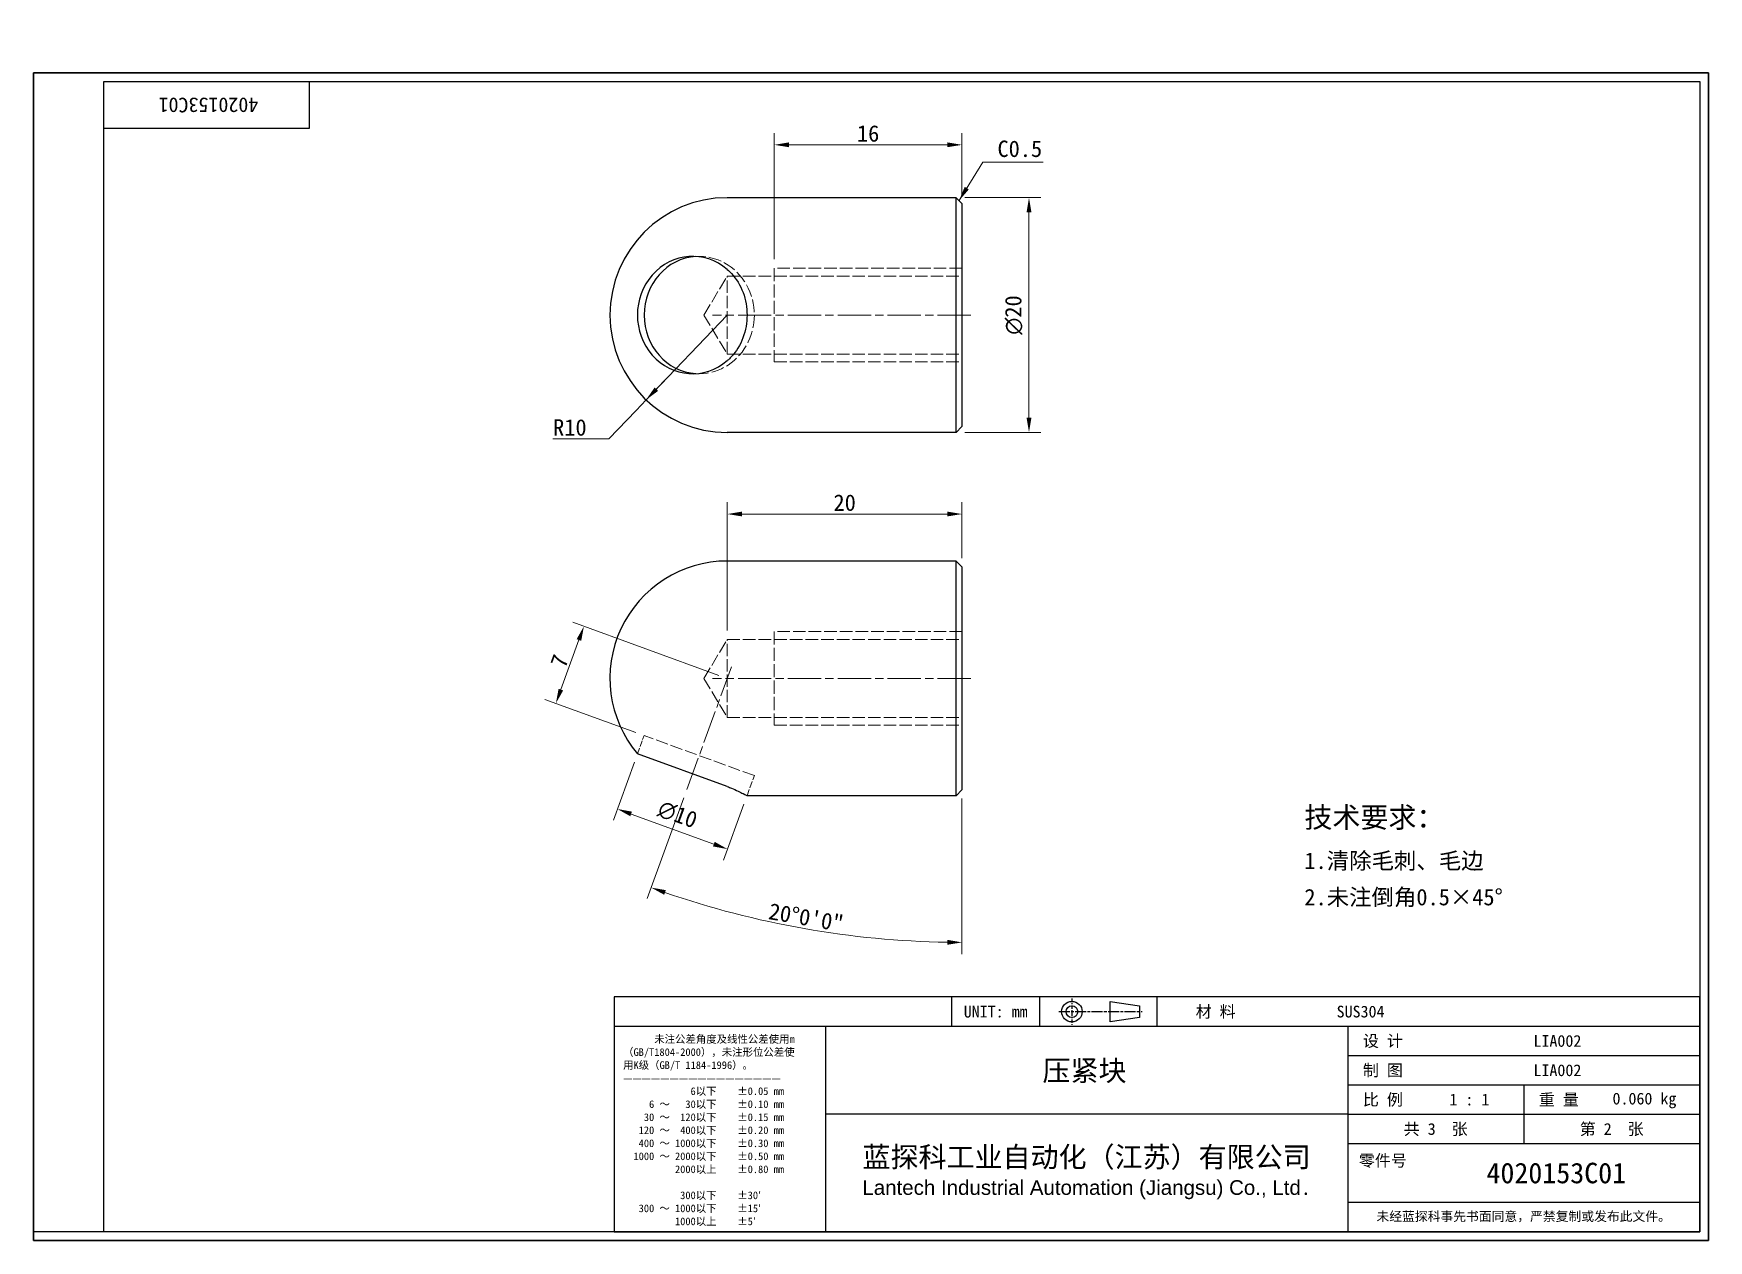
# Model space of a CAD drawing. Header units: millimetres. Extents: x 3 to 146, y 3 to 106.
import ezdxf
from ezdxf.enums import TextEntityAlignment as Align

# ---------------------------------------------------------------- set-up
doc = ezdxf.new("R2010")
doc.units = ezdxf.units.MM
doc.header["$LTSCALE"] = 0.5
doc.linetypes.add('CHAIN', pattern=[0.3543, 0.2362, -0.0295, 0.0591, -0.0295])
doc.linetypes.add('DASHED', pattern=[0.2067, 0.1654, -0.0413])
for name, color, linetype, lineweight in [('1', 7, 'Continuous', 18), ('可见 (ISO)', 7, 'Continuous', 25), ('图框 (ISO)', 7, 'Continuous', 35), ('标题 (ISO)', 7, 'Continuous', 25)]:
    doc.layers.add(name, color=color, linetype=linetype, lineweight=lineweight)
for name, color, linetype, lineweight, true_color in [('中心线 (ISO)', 1, 'CHAIN', 18, 0xff0000), ('尺寸 (ISO)', 7, 'Continuous', 18, 0x008000), ('符号 (ISO)', 7, 'Continuous', 18, 0x008000), ('隐藏 (ISO)', 5, 'DASHED', 18, 0x0000ff)]:
    doc.layers.add(name, color=color, linetype=linetype, lineweight=lineweight, true_color=true_color)
doc.styles.add('文本样式164', font='SimSun.ttf')
doc.styles.add('文本样式165', font='SimSun.ttf')
doc.styles.add('文本样式74', font='SimSun.ttf')
doc.styles.add('最新国标', font='simfang.ttf')
doc.styles.add('注释文本 (ISO)', font='simfang.ttf')
doc.dimstyles.new('默认 (GB)', dxfattribs={"dimscale": 0.5, "dimtxt": 2.8, "dimasz": 2.5, "dimexe": 2, "dimexo": 1.5, "dimgap": 0.5, "dimtad": 1, "dimtoh": 1, "dimdsep": 46, "dimtxsty": '最新国标', "dimcen": 0.09, "dimdle": 10, "dimclrd": 256, "dimclre": 256, "dimclrt": 256, "dimaunit": 1, "dimadec": 3, "dimazin": 2, "dimtfac": 0.535714, "dimtdec": 3, "dimtmove": 0, "dimatfit": 3, "dimfxl": 0, "dimtolj": 1, "dimlwd": -1, "dimlwe": -1, "dimarcsym": 0})
doc.dimstyles.new('默认 (GB)$7', dxfattribs={"dimscale": 0.5, "dimtxt": 2.8, "dimasz": 2.5, "dimexe": 2, "dimexo": 1.5, "dimgap": 0.5, "dimtad": 1, "dimtoh": 1, "dimdsep": 46, "dimtxsty": '最新国标', "dimcen": 0.09, "dimdle": 10, "dimclrd": 256, "dimclre": 256, "dimclrt": 256, "dimaunit": 1, "dimadec": 3, "dimazin": 2, "dimtfac": 0.535714, "dimtdec": 3, "dimtmove": 0, "dimatfit": 3, "dimfxl": 0, "dimtolj": 1, "dimlwd": -1, "dimlwe": -1, "dimarcsym": 0})

# ---------------------------------------------------------------- blocks, each defined once
blk = doc.blocks.new('图框 最新国标')
at = {"layer": '图框 (ISO)'}
for p, q in [((6, 7), (6, 204.5)), ((6, 204.5), (291.5, 204.5)), ((291.5, 204.5), (291.5, 5.5)), ((6, 7), (6, 5.5)), ((6, 7), (6, 5.5)), ((291.5, 5.5), (6, 5.5))]:
    blk.add_line(p, q, dxfattribs=at)
at = {"layer": '图框 (ISO)', "color": 7, "linetype": 'Continuous', "lineweight": 25}
for p, q in [((18, 203), (290, 203)), ((18, 7), (18, 203)), ((18, 203), (290, 203)), ((53, 203), (53, 195)), ((290, 203), (290, 7)), ((290, 203), (290, 7)), ((53, 195), (18, 195)), ((290, 7), (6, 7)), ((290, 7), (18, 7))]:
    blk.add_line(p, q, dxfattribs=at)
at = {"layer": '图框 (ISO)', "style": '文本样式74'}
blk.add_attdef('零件代号_001', (44.32, 200.25), '', height=2.5, rotation=180, dxfattribs=at)
blk = doc.blocks.new('标题栏 最新国标')
at = {"layer": '标题 (ISO)'}
for p, q in [((381.98, -183.84), (196.98, -183.84)), ((196.98, -183.84), (196.98, -223.84)), ((254.48, -183.84), (254.48, -188.84)), ((269.48, -183.84), (269.48, -188.84)), ((281.48, -188.09), (281.48, -184.59)), ((281.48, -184.59), (286.48, -185.34)), ((286.48, -185.34), (286.48, -187.34)), ((289.48, -183.84), (289.48, -188.84)), ((381.98, -223.84), (381.98, -183.84)), ((383.48, -183.84), (383.48, -225.34)), ((286.48, -187.34), (281.48, -188.09)), ((196.98, -188.84), (381.98, -188.84)), ((232.98, -188.84), (232.98, -223.84)), ((321.98, -188.84), (321.98, -223.84)), ((321.98, -193.84), (381.98, -193.84)), ((321.98, -198.84), (381.98, -198.84)), ((351.98, -198.84), (351.98, -208.84)), ((321.98, -203.84), (232.98, -203.84)), ((321.98, -203.84), (381.98, -203.84)), ((321.98, -208.84), (381.98, -208.84)), ((321.98, -218.84), (381.98, -218.84)), ((196.98, -223.84), (381.98, -223.84)), ((383.48, -225.34), (196.98, -225.34))]:
    blk.add_line(p, q, dxfattribs=at)
at = {"layer": '标题 (ISO)', "linetype": 'CHAIN', "ltscale": 5.000333}
blk.add_line((274.98, -184.09), (274.98, -188.59), dxfattribs=at)
at = {"layer": '标题 (ISO)', "linetype": 'CHAIN', "ltscale": 15.834605}
blk.add_line((272.73, -186.34), (286.98, -186.34), dxfattribs=at)
at = {"layer": '标题 (ISO)'}
for radius in [1.75, 1]:
    blk.add_circle((274.98, -186.34), radius, dxfattribs=at)
at = {"layer": '1', "style": '文本样式164'}
for s, p in [('UNIT: mm', (261.98, -186.34)), ('材 料', (299.48, -186.34)), ('设 计', (327.98, -191.34)), ('制 图', (327.98, -196.34)), ('比 例', (327.98, -201.34)), ('重 量', (357.98, -201.34)), ('共 3  张', (336.98, -206.34)), ('第 2  张', (366.98, -206.34))]:
    blk.add_text(s, height=2, dxfattribs=at).set_placement(p, align=Align.MIDDLE_CENTER)
at = {"layer": '标题 (ISO)', "style": '注释文本 (ISO)'}
for s, insert, char_height, attachment_point, line_spacing_factor in [('\\fSimSun|b0|i0;{\\H1.3000;      未注公差角度及线性公差使用m\\P}\\fSimSun|b0|i0;{\\H1.3000;（GB/T1804-2000），未注形位公差使\\P}\\fSimSun|b0|i0;{\\H1.3000;用K级（GB/T 1184-1996）。\\P}\\fSimSun|b0|i0;{\\H1.3000;—————————————————\\P}\\fSimSun|b0|i0;{\\H1.3000;             6以下    ±0.05 mm\\P}\\fSimSun|b0|i0;{\\H1.3000;     6 ～   30以下    ±0.10 mm\\P}\\fSimSun|b0|i0;{\\H1.3000;    30 ～  120以下    ±0.15 mm\\P}\\fSimSun|b0|i0;{\\H1.3000;   120 ～  400以下    ±0.20 mm\\P}\\fSimSun|b0|i0;{\\H1.3000;   400 ～ 1000以下    ±0.30 mm\\P}\\fSimSun|b0|i0;{\\H1.3000;  1000 ～ 2000以下    ±0.50 mm\\P}\\fSimSun|b0|i0;{\\H1.3000;          2000以上    ±0.80 mm\\P}\\fSimSun|b0|i0;{\\H1.3000;\\P}\\fSimSun|b0|i0;{\\H1.3000;           300以下    ±30′\\P}\\fSimSun|b0|i0;{\\H1.3000;   300 ～ 1000以下    ±15′\\P}\\fSimSun|b0|i0;{\\H1.3000;          1000以上    ±5′}', (198.48, -206.63), 1.3, 4, 1.023913), ('{\\fMicrosoft YaHei|b0|i0|c134|p34;\\H1.75x;蓝探科工业自动化（江苏）有限公司\\P\\fArial|b0|i0|c0|p34;\\H0.71429x;Lantech Industrial Automation (Jiangsu) Co., Ltd\\fFangSong|b0|i0|c134|p49;.\\H1.15195x; }', (277.48, -213.84), 2, 5, 0.978695)]:
    blk.add_mtext(s, dxfattribs=dict(at, insert=insert, char_height=char_height, attachment_point=attachment_point, line_spacing_factor=line_spacing_factor))
at = {"layer": '标题 (ISO)', "attachment_point": 5, "style": '注释文本 (ISO)'}
for s, insert, char_height in [('\\fFangSong|b0|i0;零件号', (327.98, -211.84), 2), ('\\fSimSun|b0|i0;{\\H1.6000;未经蓝探科事先书面同意，严禁复制或发布此文件。}', (351.98, -221.34), 1.6)]:
    blk.add_mtext(s, dxfattribs=dict(at, insert=insert, char_height=char_height))
at = {"layer": '标题 (ISO)'}
for tag, p, height, style in [('材料_001', (320.09, -187.33), 2, '注释文本 (ISO)'), ('设计人_001', (353.65, -192.33), 2, '注释文本 (ISO)'), ('库存编号_001', (269.96, -198.14), 3.5, '文本样式165'), ('设计人_001', (353.65, -197.33), 2, '注释文本 (ISO)'), ('视图比例_001', (339.32, -202.33), 2, '注释文本 (ISO)'), ('质量\\P3;_001', (367.12, -202.16), 2, '注释文本 (ISO)'), ('零件代号_001', (345.63, -215.59), 3.5, '文本样式165')]:
    blk.add_attdef(tag, p, '', height=height, dxfattribs=dict(at, style=style))
blk = doc.blocks.new('*D5')
at = {"layer": 'Defpoints', "color": 0, "transparency": 16777216}
for p in [(66.13, 96.11), (82.13, 91.11), (66.13, 85.61)]:
    blk.add_point(p, dxfattribs=at)
at = {"layer": '尺寸 (ISO)', "color": 116, "true_color": 0x00803f, "transparency": 16777216}
for p, q in [((66.13, 86.36), (66.13, 97.11)), ((82.13, 91.86), (82.13, 97.11)), ((80.88, 96.11), (67.38, 96.11))]:
    blk.add_line(p, q, dxfattribs=at)
for points in [[(67.38, 96.32), (67.38, 95.91), (66.13, 96.11)], [(80.88, 96.32), (80.88, 95.91), (82.13, 96.11)]]:
    blk.add_solid(points, dxfattribs=at)
at = {"layer": '尺寸 (ISO)', "transparency": 16777216, "insert": (74.13, 97.07), "char_height": 1.4, "attachment_point": 5, "style": '最新国标'}
blk.add_mtext('\\A1;16', dxfattribs=at)
blk = doc.blocks.new('*D6')
at = {"layer": 'Defpoints', "color": 0, "transparency": 16777216}
for p in [(81.63, 91.61), (81.63, 71.61), (87.84, 71.61)]:
    blk.add_point(p, dxfattribs=at)
at = {"layer": '尺寸 (ISO)', "color": 116, "true_color": 0x00803f, "transparency": 16777216}
for p, q in [((82.38, 91.61), (88.84, 91.61)), ((87.84, 90.36), (87.84, 72.86)), ((82.38, 71.61), (88.84, 71.61))]:
    blk.add_line(p, q, dxfattribs=at)
for points in [[(87.63, 90.36), (88.05, 90.36), (87.84, 91.61)], [(87.63, 72.86), (88.05, 72.86), (87.84, 71.61)]]:
    blk.add_solid(points, dxfattribs=at)
at = {"layer": '尺寸 (ISO)', "transparency": 16777216, "insert": (86.54, 81.61), "char_height": 1.4, "attachment_point": 5, "rotation": 90, "style": '最新国标'}
blk.add_mtext('\\A1;{\\fAIGDT|b0|i0;\\ln}\\fFangSong|b0|i0;20', dxfattribs=at)
blk = doc.blocks.new('*D7')
at = {"layer": 'Defpoints', "color": 0, "transparency": 16777216}
for p in [(62.13, 81.61), (55.21, 74.39)]:
    blk.add_point(p, dxfattribs=at)
at = {"layer": '尺寸 (ISO)', "color": 116, "true_color": 0x00803f, "transparency": 16777216}
for p, q in [((62.13, 81.61), (55.21, 74.39)), ((56.08, 75.29), (56.94, 76.19)), ((55.21, 74.39), (54.35, 73.48)), ((52.03, 71.07), (54.35, 73.48)), ((47.26, 71.07), (52.03, 71.07))]:
    blk.add_line(p, q, dxfattribs=at)
blk.add_solid([(55.93, 75.43), (56.23, 75.14), (55.21, 74.39)], dxfattribs=at)
at = {"layer": '尺寸 (ISO)', "transparency": 16777216, "insert": (48.71, 72.02), "char_height": 1.4, "attachment_point": 5, "style": '最新国标'}
blk.add_mtext('\\A1;R10', dxfattribs=at)
blk = doc.blocks.new('*D8')
at = {"layer": 'Defpoints', "color": 0, "transparency": 16777216}
for p in [(54.47, 44.22), (63.81, 40.65), (62.15, 36.1)]:
    blk.add_point(p, dxfattribs=at)
at = {"layer": '尺寸 (ISO)', "color": 116, "true_color": 0x00803f, "transparency": 16777216}
for p, q in [((54.21, 43.52), (52.42, 38.58)), ((53.93, 39.09), (60.98, 36.53)), ((63.55, 39.94), (61.81, 35.16))]:
    blk.add_line(p, q, dxfattribs=at)
for points in [[(54, 39.29), (53.86, 38.9), (52.76, 39.52)], [(61.05, 36.72), (60.91, 36.33), (62.15, 36.1)]]:
    blk.add_solid(points, dxfattribs=at)
at = {"layer": '尺寸 (ISO)', "transparency": 16777216, "insert": (57.9, 39.04), "char_height": 1.4, "attachment_point": 5, "rotation": 340, "style": '最新国标'}
blk.add_mtext('\\A1;\\fAIGDT|b0|i0;n\\fFangSong|b0|i0;10', dxfattribs=at)
blk = doc.blocks.new('*D9')
at = {"layer": 'Defpoints', "color": 0, "transparency": 16777216}
for p in [(82.13, 105.6), (58.68, 41.18), (82.13, 41.15), (64.27, 30.24)]:
    blk.add_point(p, dxfattribs=at)
at = {"layer": '尺寸 (ISO)', "color": 116, "true_color": 0x00803f, "transparency": 16777216}
for p, q in [((58.43, 40.48), (55.3, 31.88)), ((82.13, 40.4), (82.13, 27.15))]:
    blk.add_line(p, q, dxfattribs=at)
blk.add_arc((82.13, 105.6), 77.45, 250.9248, 269.0752, dxfattribs=at)
for points in [[(56.75, 32.21), (56.89, 32.6), (55.64, 32.82)], [(80.88, 28.37), (80.88, 27.95), (82.13, 28.15)]]:
    blk.add_solid(points, dxfattribs=at)
at = {"layer": '尺寸 (ISO)', "transparency": 16777216, "insert": (68.85, 30.27), "char_height": 1.4, "attachment_point": 5, "rotation": 350, "style": '最新国标'}
blk.add_mtext('\\A1;20°0\'0"', dxfattribs=at)
blk = doc.blocks.new('*D10')
at = {"layer": 'Defpoints', "color": 0, "transparency": 16777216}
for p in [(62.13, 64.65), (82.13, 60.15), (62.13, 53.97)]:
    blk.add_point(p, dxfattribs=at)
at = {"layer": '尺寸 (ISO)', "color": 116, "true_color": 0x00803f, "transparency": 16777216}
for p, q in [((62.13, 54.72), (62.13, 65.65)), ((80.88, 64.65), (63.38, 64.65)), ((82.13, 60.9), (82.13, 65.65))]:
    blk.add_line(p, q, dxfattribs=at)
for points in [[(63.38, 64.86), (63.38, 64.45), (62.13, 64.65)], [(80.88, 64.86), (80.88, 64.45), (82.13, 64.65)]]:
    blk.add_solid(points, dxfattribs=at)
at = {"layer": '尺寸 (ISO)', "transparency": 16777216, "insert": (72.13, 65.61), "char_height": 1.4, "attachment_point": 5, "style": '最新国标'}
blk.add_mtext('\\A1;20', dxfattribs=at)
blk = doc.blocks.new('*D11')
at = {"layer": 'Defpoints', "color": 0, "transparency": 16777216}
for p in [(49.91, 55.09), (62.13, 50.65), (55.04, 45.78)]:
    blk.add_point(p, dxfattribs=at)
at = {"layer": '尺寸 (ISO)', "color": 116, "true_color": 0x00803f, "transparency": 16777216}
for p, q in [((61.42, 50.9), (48.97, 55.44)), ((47.95, 49.69), (49.48, 53.92)), ((54.33, 46.04), (46.58, 48.86))]:
    blk.add_line(p, q, dxfattribs=at)
for points in [[(49.29, 53.99), (49.68, 53.85), (49.91, 55.09)], [(47.75, 49.76), (48.14, 49.62), (47.52, 48.52)]]:
    blk.add_solid(points, dxfattribs=at)
at = {"layer": '尺寸 (ISO)', "transparency": 16777216, "insert": (47.82, 52.13), "char_height": 1.4, "attachment_point": 5, "rotation": 70, "style": '最新国标'}
blk.add_mtext('\\A1;7', dxfattribs=at)

msp = doc.modelspace()

# ---------------------------------------------------------------- linework, layer by layer
at = {"layer": '中心线 (ISO)', "ltscale": 23.990969}
for p, q in [((82.8785, 81.6076), (60.8785, 81.6076)), ((58.6837, 41.1832), (62.4886, 51.6372)), ((82.8785, 50.6477), (60.8785, 50.6477))]:
    msp.add_line(p, q, dxfattribs=at)
at = {"layer": '可见 (ISO)'}
for p, q in [((81.6285, 91.6076), (62.1285, 91.6076)), ((81.6285, 71.6076), (81.6285, 91.6076)), ((82.1285, 91.1076), (81.6285, 91.6076)), ((82.1285, 91.1076), (82.1285, 72.1076)), ((81.6285, 71.6076), (62.1285, 71.6076)), ((82.1285, 72.1076), (81.6285, 71.6076)), ((81.6285, 60.6477), (62.1285, 60.6477)), ((81.6285, 40.6477), (81.6285, 60.6477)), ((82.1285, 60.1477), (81.6285, 60.6477)), ((82.1285, 60.1477), (82.1285, 41.1477)), ((62.1285, 41.4316), (54.468, 44.2198)), ((81.6285, 40.6477), (63.8096, 40.6477)), ((82.1285, 41.1477), (81.6285, 40.6477))]:
    msp.add_line(p, q, dxfattribs=at)
for centre, end in [((62.1285, 81.6076), 270), ((62.1285, 50.6477), 220)]:
    msp.add_arc(centre, 10, 90, end, dxfattribs=at)
for centre, start_param, end_param in [((59.1665, 81.6076), 2.45950502, 6.96527294), ((59.7343, 81.6076), 3.2020578, 6.22272017)]:
    msp.add_ellipse(centre, major_axis=(0, -5), ratio=0.93969262, start_param=start_param, end_param=end_param, dxfattribs=at)
for points, knots in [([(62.1285, 85.4889), (62.2557, 85.3789), (62.3752, 85.263), (62.898, 84.6987), (63.244, 84.137), (63.6994, 82.9059), (63.8096, 82.2362), (63.8096, 80.9734), (63.6975, 80.2983), (63.2347, 79.0589), (62.8832, 78.4943), (62.3599, 77.9373), (62.2476, 77.8292), (62.1285, 77.7263)], [1.984862945, 1.984862945, 1.984862945, 1.984862945, 2.035751857, 2.035751857, 2.224352475, 2.224352475, 2.412953093, 2.412953093, 2.603201094, 2.603201094, 2.793449094, 2.793449094, 2.841145779, 2.841145779, 2.841145779, 2.841145779]), ([(62.1285, 41.4316), (62.2557, 41.3853), (62.3752, 41.3389), (62.898, 41.1256), (63.244, 40.9526), (63.6994, 40.7125), (63.8096, 40.6477), (63.8096, 40.6477)], [1.984862945, 1.984862945, 1.984862945, 1.984862945, 2.035751857, 2.035751857, 2.224352475, 2.224352475, 2.412953093, 2.412953093, 2.412953093, 2.412953093])]:
    msp.add_open_spline(points, degree=3, knots=knots, dxfattribs=at)
at = {"layer": '隐藏 (ISO)', "ltscale": 6.324461}
for p, q in [((59.1665, 86.6076), (59.7343, 86.6076)), ((59.1665, 76.6076), (59.7343, 76.6076)), ((54.468, 44.2198), (55.0358, 45.7799))]:
    msp.add_line(p, q, dxfattribs=at)
at = {"layer": '隐藏 (ISO)', "ltscale": 12.505422}
for p, q in [((60.1315, 81.6076), (62.1285, 84.9311)), ((60.1315, 81.6076), (62.1285, 78.2841)), ((60.1315, 50.6477), (62.1285, 53.9712)), ((60.1315, 50.6477), (62.1285, 47.3242))]:
    msp.add_line(p, q, dxfattribs=at)
at = {"layer": '隐藏 (ISO)', "ltscale": 12.628305}
for p, q in [((62.1285, 78.2841), (62.1285, 84.9311)), ((62.1285, 47.3242), (62.1285, 53.9712))]:
    msp.add_line(p, q, dxfattribs=at)
at = {"layer": '隐藏 (ISO)', "ltscale": 12.901145}
for p, q in [((62.1285, 84.9311), (82.1285, 84.9311)), ((82.1285, 85.6076), (66.1285, 85.6076)), ((62.1285, 78.2841), (82.1285, 78.2841)), ((66.1285, 77.6076), (82.1285, 77.6076)), ((82.1285, 54.6477), (66.1285, 54.6477)), ((62.1285, 53.9712), (82.1285, 53.9712)), ((62.1285, 47.3242), (82.1285, 47.3242)), ((66.1285, 46.6477), (82.1285, 46.6477))]:
    msp.add_line(p, q, dxfattribs=at)
at = {"layer": '隐藏 (ISO)', "ltscale": 13.510047}
for p, q in [((66.1285, 85.6076), (66.1285, 77.6076)), ((66.1285, 54.6477), (66.1285, 46.6477))]:
    msp.add_line(p, q, dxfattribs=at)
at = {"layer": '隐藏 (ISO)', "ltscale": 12.665669}
msp.add_line((64.4328, 42.3597), (55.0358, 45.7799), dxfattribs=at)
at = {"layer": '隐藏 (ISO)', "ltscale": 6.940335}
msp.add_line((63.8096, 40.6477), (64.4328, 42.3597), dxfattribs=at)
at = {"layer": '隐藏 (ISO)', "ltscale": 13.153213}
msp.add_ellipse((59.7343, 81.6076), major_axis=(0, 5), ratio=0.93969262, start_param=3.08112751, end_param=6.34365045, dxfattribs=at)

# ---------------------------------------------------------------- block references
at = {"xscale": 0.5, "yscale": 0.5, "zscale": 0.5}
msp.add_blockref('图框 最新国标', (0, 0), dxfattribs=at).add_auto_attribs({'零件代号_001': '4020153C01'})
ref = msp.add_blockref('标题栏 最新国标', (-45.9913, 115.4221), dxfattribs=dict(xscale=0.5, yscale=0.5, zscale=0.5))
ref.add_attrib('零件代号_001', '4020153C01', (126.8261, 7.625), dxfattribs={"layer": '标题 (ISO)', "height": 1.75, "style": '文本样式165'})
ref.add_attrib('库存编号_001', '压紧块', (88.9909, 16.3506), dxfattribs={"layer": '标题 (ISO)', "height": 1.75, "style": '文本样式165'})
ref.add_attrib('质量\\P3;_001', '0.060 kg', (137.5686, 14.3414), dxfattribs={"layer": '标题 (ISO)', "height": 1, "style": '注释文本 (ISO)'})
ref.add_attrib('视图比例_001', '1 : 1', (123.6686, 14.2586), dxfattribs={"layer": '标题 (ISO)', "height": 1, "style": '注释文本 (ISO)'})
ref.add_attrib('设计人_001', 'LIA002', (130.8343, 19.2557), dxfattribs={"layer": '标题 (ISO)', "height": 1, "style": '注释文本 (ISO)'})
ref.add_attrib('设计人_001', 'LIA002', (130.8343, 16.7557), dxfattribs={"layer": '标题 (ISO)', "height": 1, "style": '注释文本 (ISO)'})
ref.add_attrib('材料_001', 'SUS304', (114.0557, 21.7557), dxfattribs={"layer": '标题 (ISO)', "height": 1, "style": '注释文本 (ISO)'})

# ---------------------------------------------------------------- texts
at = {"layer": '符号 (ISO)', "insert": (85.1525, 96.4757), "char_height": 1.4, "attachment_point": 1, "style": '最新国标'}
msp.add_mtext('C0.5', dxfattribs=at)
at = {"layer": '符号 (ISO)', "insert": (111.3088, 35.4113), "char_height": 1, "width": 32, "attachment_point": 4, "line_spacing_factor": 1.32748, "style": '注释文本 (ISO)'}
msp.add_mtext('{\\H1.75x;技术要求：\\P\\f仿宋_GB2312|b0|i0|c134|p0;\\H0.8x;1.\\fFangSong|b0|i0|c134|p49;清除毛刺、毛边\\P\\f仿宋_GB2312|b0|i0|c134|p0;2.\\fFangSong|b0|i0|c134|p49;未注倒角\\f仿宋_GB2312|b0|i0|c134|p0;0.5\\fFangSong|b0|i0|c134|p49;×\\f仿宋_GB2312|b0|i0|c134|p0;45°}', dxfattribs=at)

# ---------------------------------------------------------------- dimensions: what is measured, and where the dimension line sits
at = {"layer": '尺寸 (ISO)', "color": 116, "true_color": 0x00803f}
dim = msp.add_angular_dim_3p(base=(64.2682, 30.239), center=(82.1285, 105.5972), p1=(58.6837, 41.1832), p2=(82.1285, 41.1477), dimstyle='默认 (GB)', override={"dimgap": 0.5, "dimtoh": 0, "dimtol": 0, "dimlim": 0, "dimtp": 0, "dimtm": 0, "dimtdec": 2}, dxfattribs=at)
dim.commit()
dim.dimension.update_dxf_attribs({"geometry": '*D9', "text_midpoint": (68.6801, 29.328), "dimtype": 165})
for base, p1, p2, picture, middle in [((66.1285, 96.1142), (82.1285, 91.1076), (66.1285, 85.6076), '*D5', (74.1285, 96.1142)), ((62.1285, 64.6546), (82.1285, 60.1477), (62.1285, 53.9712), '*D10', (72.1285, 64.6546))]:
    dim = msp.add_linear_dim(base=base, p1=p1, p2=p2, dimstyle='默认 (GB)', override={"dimgap": 0.5, "dimtoh": 0, "dimdec": 2, "dimtol": 0, "dimlim": 0, "dimtp": 0, "dimtm": 0, "dimtdec": 3, "dimtofl": 0, "dimatfit": 1}, dxfattribs=at)
    dim.commit()
    dim.dimension.update_dxf_attribs({"geometry": picture, "text_midpoint": middle, "dimtype": 160})
for base, p1, p2, angle, text, picture, middle in [((87.841, 71.6076), (81.6285, 91.6076), (81.6285, 71.6076), 90, '{\\fAIGDT|b0|i0;\\ln}\\fFangSong|b0|i0;<>', '*D6', (87.841, 81.6076)), ((62.1548, 36.1012), (54.468, 44.2198), (63.8096, 40.6477), 340, '\\fAIGDT|b0|i0;n\\fFangSong|b0|i0;<>', '*D8', (57.4564, 37.8113))]:
    dim = msp.add_linear_dim(base=base, p1=p1, p2=p2, angle=angle, text=text, dimstyle='默认 (GB)', override={"dimgap": 0.5, "dimtoh": 0, "dimdec": 2, "dimtol": 0, "dimlim": 0, "dimtp": 0, "dimtm": 0, "dimtdec": 3, "dimtofl": 0, "dimatfit": 1}, dxfattribs=at)
    dim.commit()
    dim.dimension.update_dxf_attribs({"geometry": picture, "text_midpoint": middle, "dimtype": 160})
dim = msp.add_radius_dim(center=(62.1285, 81.6076), mpoint=(55.2118, 74.3854), dimstyle='默认 (GB)', override={"dimgap": 0.5, "dimtih": 1, "dimdec": 2, "dimlfac": 1, "dimcen": 0, "dimtol": 0, "dimlim": 0, "dimtp": 0, "dimtm": 0, "dimtdec": 3}, dxfattribs=at)
dim.commit()
dim.dimension.update_dxf_attribs({"geometry": '*D7', "text_midpoint": (48.7099, 71.0651), "dimtype": 164})
dim = msp.add_linear_dim(base=(49.9124, 55.094), p1=(55.0358, 45.7799), p2=(62.1285, 50.6477), angle=250, dimstyle='默认 (GB)', override={"dimgap": 0.5, "dimtoh": 0, "dimdec": 2, "dimtol": 0, "dimlim": 0, "dimtp": 0, "dimtm": 0, "dimtdec": 3, "dimtofl": 0, "dimatfit": 1}, dxfattribs=at)
dim.commit()
dim.dimension.update_dxf_attribs({"geometry": '*D11', "text_midpoint": (48.7154, 51.805), "dimtype": 160})

# ---------------------------------------------------------------- leaders
at = {"layer": '符号 (ISO)', "color": 116, "true_color": 0x00803f, "annotation_type": 0, "has_hookline": 1, "hookline_direction": 0, "text_width": 3.904}
msp.add_leader([(81.8785, 91.3576), (83.9025, 94.626), (85.1525, 94.626)], dimstyle='默认 (GB)$7', override={"dimgap": 0, "dimtad": 1}, dxfattribs=at)

doc.saveas('drawing.dxf')
